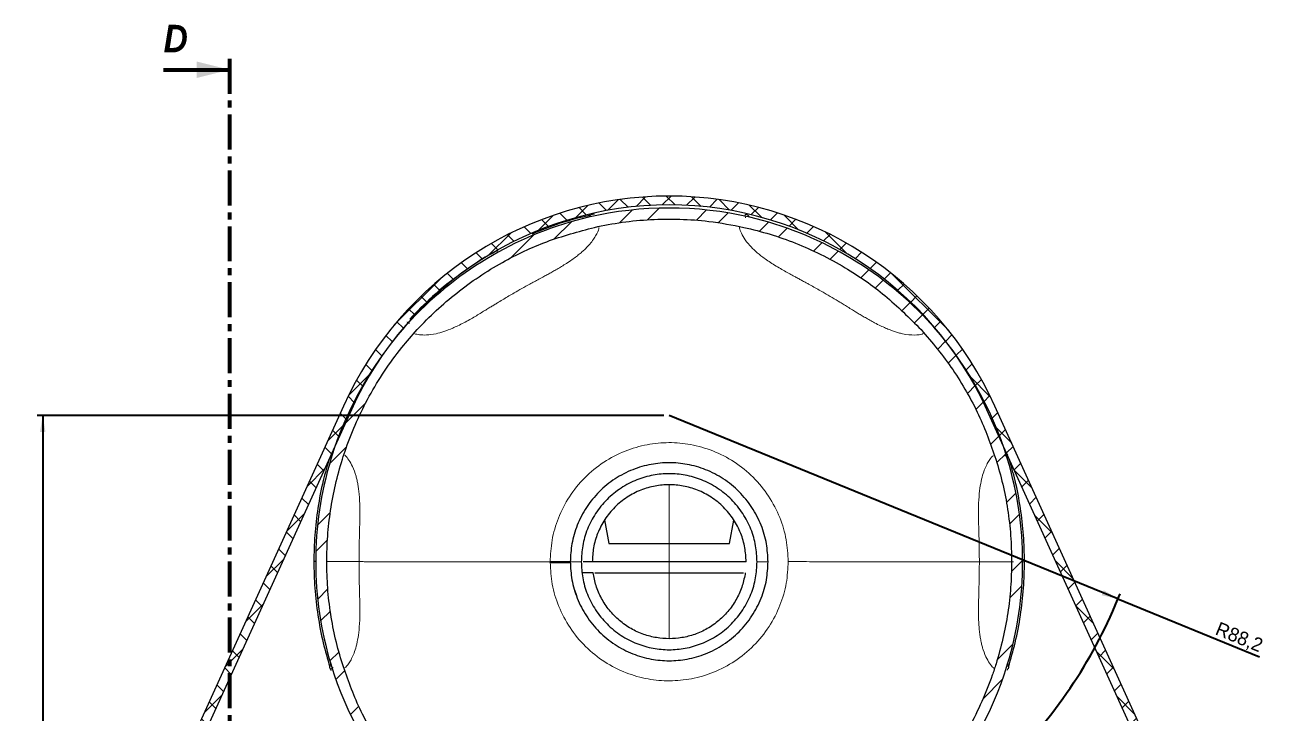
# Model space of a CAD drawing. Header units: millimetres. Extents: x 147 to 1155, y 137 to 770.
# Drawn here: x 545.1 to 770.7, y 645 to 770.2 of the extents above; entities that cross this region are included whole.
import ezdxf

# ---------------------------------------------------------------- set-up
doc = ezdxf.new("R2010")
doc.units = ezdxf.units.MM
doc.linetypes.add('SLD-Solid', pattern=[0])
doc.linetypes.add('SLD-Thin-Thick-Chain', pattern=[10.159999999999998, 6.35, -1.27, 1.27, -1.27])
doc.layers.add('CHEIA', color=7, linetype='Continuous')
doc.styles.add('SLDTEXTSTYLE0', font='GOTHICBI.TTF', dxfattribs={"width": 0.913})
doc.styles.add('SLDTEXTSTYLE1', font='ARIALBI.TTF', dxfattribs={"width": 0.948})
doc.styles.add('SLDTEXTSTYLE2', font='ARIAL.TTF', dxfattribs={"width": 0.948})
doc.dimstyles.new('SLDDIMSTYLE2', dxfattribs={"dimtxt": 2.5, "dimasz": 3, "dimexe": 0, "dimexo": 0.0625, "dimtad": 1, "dimdec": 1, "dimrnd": 1e-09, "dimzin": 12, "dimdsep": 46, "dimtxsty": 'SLDTEXTSTYLE1', "dimsah": 1, "dimcen": 0, "dimadec": 0, "dimazin": 3, "dimtfac": 1, "dimtdec": 3, "dimtofl": 0, "dimtmove": 0, "dimatfit": 3, "dimfxl": 0, "dimfrac": 2, "dimtolj": 1, "dimtzin": 12, "dimarcsym": 0})
doc.dimstyles.new('SLDDIMSTYLE3', dxfattribs={"dimtxt": 2.5, "dimasz": 3, "dimexe": 0, "dimexo": 0.0625, "dimtad": 1, "dimdec": 0, "dimrnd": 1e-09, "dimzin": 12, "dimdsep": 46, "dimtxsty": 'SLDTEXTSTYLE1', "dimsah": 1, "dimcen": 0.09, "dimadec": 0, "dimazin": 3, "dimtfac": 1, "dimtdec": 3, "dimtofl": 0, "dimtmove": 0, "dimatfit": 3, "dimfxl": 0, "dimfrac": 2, "dimtolj": 1, "dimtzin": 12, "dimarcsym": 0})

# ---------------------------------------------------------------- blocks, each defined once
blk = doc.blocks.new('_D_2')
at = {"color": 5, "linetype": 'SLD-Solid', "lineweight": 35}
for q in [(662.3911017928341, 699.1987065211343), (769.7925313957135, 655.2860532455877)]:
    blk.add_line((744.0559537934589, 665.8088313215018), q, dxfattribs=at)
blk.add_arc((662.3911017928341, 699.1987065211343), 88.22716032000008, 314.6515813773473, 338.4114641819734, dxfattribs=at)
blk.add_solid([(744.0559537934589, 665.8088313215018), (741.4683195822475, 667.4070018971815), (741.0898661096602, 666.4813815813466)], dxfattribs=at)
at = {"color": 5, "linetype": 'SLD-Solid', "lineweight": 35, "insert": (762.5304153990288, 661.7366010945092), "char_height": 2.5, "attachment_point": 1, "rotation": 337.76207995682256, "style": 'SLDTEXTSTYLE2'}
blk.add_mtext('R88,2', dxfattribs=at)
blk = doc.blocks.new('_D_7')
at = {"color": 5, "linetype": 'SLD-Solid', "lineweight": 35}
for p, q in [((661.3911017928341, 699.1987065211343), (547.391101792834, 699.1987065211343)), ((548.391101792834, 699.1987065211343), (548.391101792834, 530.9715462011343)), ((571.391101792834, 530.9715462011343), (547.391101792834, 530.9715462011343))]:
    blk.add_line(p, q, dxfattribs=at)
for points in [[(548.391101792834, 699.1987065211343), (547.891101792834, 696.1987065211343), (548.891101792834, 696.1987065211343)], [(548.391101792834, 530.9715462011343), (548.891101792834, 533.9715462011343), (547.891101792834, 533.9715462011343)]]:
    blk.add_solid(points, dxfattribs=at)
at = {"color": 5, "linetype": 'SLD-Solid', "lineweight": 35, "insert": (545.1684326180273, 612.2205429657132), "char_height": 2.5, "attachment_point": 1, "rotation": 90.00000000000041, "style": 'SLDTEXTSTYLE2'}
blk.add_mtext('168', dxfattribs=at)

msp = doc.modelspace()

# ---------------------------------------------------------------- hatches: boundary and pattern name
at = {"linetype": 'SLD-Solid', "lineweight": 18}
h = msp.add_hatch(dxfattribs=at)
h.set_pattern_fill('ANSI37', color=5, style=0)
h.set_pattern_definition([(45, (0, 0), (-2.245064030267288, 2.245064030267288), []), (135, (0, 0), (-2.245064030267288, -2.245064030267288), [])])
edge = h.paths.add_edge_path(flags=0)
edge.add_line((659.4570705613121, 602.3200787371478), (656.9933479464969, 590.7666087106513))
edge.add_arc((662.3911017928341, 589.6155633375337), 5.519116961672701, 167.9622520118115, 372.0377479881895)
edge.add_line((667.7888556391712, 590.7666087106513), (665.1493334266531, 603.1444797406145))
edge.add_arc((662.3911017928341, 573.2715462011344), 30, -87.64795604750532, 84.7247156022708, ccw=False)
edge.add_line((663.6222832653386, 543.2968203111155), (582.9369255789778, 539.9827510565593))
edge.add_arc((582.3911017928342, 553.2715462011344), 13.29999999999999, 180, 272.35204395249525, ccw=False)
edge.add_line((569.0911017928341, 553.2715462011344), (569.0911017928341, 619.1915462011343))
edge.add_arc((582.3911017928342, 619.1915462011343), 13.3, 155.5837813087892, 180, ccw=False)
edge.add_line((570.2805648553094, 624.6892634624028), (604.5701171663063, 700.2233206171906))
edge.add_arc((662.3911017928341, 673.9748209111343), 63.50000000000003, 24.41621869120928, 155.583781308789, ccw=False)
edge.add_line((720.212086419362, 700.2233206171906), (754.5016387303588, 624.6892634624028))
edge.add_arc((742.3911017928341, 619.1915462011343), 13.3, -7.958078640513122e-13, 24.416218691209394, ccw=False)
edge.add_line((755.691101792834, 619.1915462011343), (755.691101792834, 553.2715462011344))
edge.add_arc((742.3911017928341, 553.2715462011344), 13.3, 91.0770517682937, 360, ccw=False)
edge.add_arc((741.891101792834, 579.8668465378479), 13.30000000000001, 271.0770517682958, 360.0000000000008)
edge.add_line((755.1911017928342, 579.8668465378479), (755.1911017928342, 599.8668465378479))
edge.add_line((755.1911017928342, 599.8668465378479), (753.591101792834, 599.8668465378479))
edge.add_line((753.591101792834, 599.8668465378479), (753.591101792834, 579.8668465378479))
edge.add_arc((741.891101792834, 579.8668465378479), 11.70000000000001, 271.07705176829495, 360, ccw=False)
edge.add_arc((742.3911017928341, 553.2715462011344), 14.9, 91.07705176829455, 360.0000000000008)
edge.add_line((757.2911017928341, 553.2715462011344), (757.2911017928341, 619.1915462011343))
edge.add_arc((742.3911017928341, 619.1915462011343), 14.9, 0, 24.41621869121034)
edge.add_line((755.9585454296099, 625.3506429825554), (721.6689931186131, 700.8847001373431))
edge.add_arc((662.3911017928341, 673.9748209111343), 65.10000000000004, 24.41621869121008, 155.5837813087899)
edge.add_line((603.1132104670552, 700.8847001373431), (568.8236581560583, 625.3506429825554))
edge.add_arc((582.3911017928342, 619.1915462011343), 14.9, 155.5837813087899, 180)
edge.add_line((567.4911017928341, 619.1915462011343), (567.4911017928341, 553.2715462011344))
edge.add_arc((582.3911017928342, 553.2715462011344), 14.89999999999999, 180, 272.3520439524962)
edge.add_line((583.0025885908448, 538.3840990090916), (663.6879462772056, 541.698168263648))
edge.add_arc((662.3911017928341, 573.2715462011344), 31.6, 272.3520439524964, 448.6293094367017)
edge.add_line((663.1469984884768, 604.862504087617), (666.2240389826168, 590.4329189900351))
edge.add_arc((662.3911017928341, 589.6155633375337), 3.919116961672701, -192.03774798818836, 12.037747986505678, ccw=False)
edge.add_line((658.5581646036024, 590.4329189900351), (661.0218872184178, 601.9863890165316))
edge.add_line((661.0218872184178, 601.9863890165316), (659.4570705613121, 602.3200787371478))
h = msp.add_hatch(dxfattribs=at)
h.set_pattern_fill('ANSI32', color=5, style=0)
h.set_pattern_definition([(45, (0, 0), (-6.735192090801866, 6.735192090801866), []), (45, (4.49013, 0), (-6.735192090801866, 6.735192090801866), [])])
edge = h.paths.add_edge_path(flags=0)
edge.add_arc((662.3911017928341, 672.5815462011343), 64.32389843679562, 16.8257487172108, 43.18795921932465)
edge.add_arc((662.3911017928341, 672.5815462011343), 64.3238984367956, 43.18796134998324, 76.82117951197691)
edge.add_arc((662.3911017928341, 672.5815462011343), 64.32389843679562, 76.82117743827999, 103.1788204304863)
edge.add_arc((662.3911017928341, 672.5815462011343), 64.32389843679564, 103.1788225029784, 136.8120408855747)
edge.add_arc((662.3911017928341, 672.5815462011343), 64.32389843679562, 136.812038754095, 163.1742495381176)
edge.add_arc((662.3911017928341, 672.5815462011343), 64.32389843679566, 163.1742521546944, 179.9910330716589)
edge.add_arc((662.3911017928342, 672.5815462011344), 64.32389843679569, 179.991033071659, 196.8074744533584)
edge.add_arc((662.3911017928342, 672.5815462011344), 64.32389843679562, 196.8074718364184, 223.1788211677856)
edge.add_arc((662.3911017928342, 672.5815462011344), 64.3238984367957, 223.1788232984775, 256.8120415383593)
edge.add_arc((662.3911017928342, 672.5815462011344), 64.32389843679562, 256.8120394651547, 283.1879589219523)
edge.add_arc((662.3911017928342, 672.5815462011344), 64.32389843679562, 283.187959957974, 316.821178416492)
edge.add_arc((662.3911017928342, 672.5815462011344), 64.32389843679562, 316.8211773507017, 343.1925264531708)
edge.add_arc((662.3911017928342, 672.5815462011344), 64.32389843679553, 343.192529088412, 359.990845418975)
edge.add_arc((662.3911017928341, 672.5815462011343), 64.32389843679556, 359.9908455127729, 376.8257513166739)
edge = h.paths.add_edge_path(flags=0)
edge.add_spline(control_points=[(648.7767114357024, 733.3912467444666), (649.5368870071288, 733.561438784172), (654.0785630092013, 734.4890240098141), (658.6372396807797, 734.8972437061187), (662.4010583482092, 734.8966423322734), (666.1648770156387, 734.896040958428), (670.7168801426677, 734.486952541289), (675.2518176869756, 733.5599832606616), (676.0054904811321, 733.3912471180936)], knot_values=[0, 0, 0, 0, 3.201180104188722, 19.44674530853371, 19.44674530853371, 19.44674530853371, 35.69231051287773, 38.86630918035716, 38.86630918035716, 38.86630918035716, 38.86630918035716], weights=[0.9254635418876235, 0.9288337661040443, 0.9500270888708298, 0.9755922317655464, 1, 0.9755922317655453, 0.9500628222186235, 0.9288930200306533, 0.9255494179159798], degree=3, periodic=0)
edge.add_spline(control_points=[(676.0054921591164, 733.3912467424177), (679.1676212537973, 732.6832929208998), (686.2774417738132, 730.5021380940506), (696.7763232410266, 725.0750032823709), (704.0865782584896, 719.1392034577424), (707.6597994145322, 715.4143545103826), (708.2396869955284, 714.784372408361)], knot_values=[0, 0, 0, 0, 13.07156418980387, 29.31712939414837, 45.56269459849295, 48.79658683178697, 48.79658683178697, 48.79658683178697, 48.79658683178697], weights=[0.9255494104985481, 0.9117793645739842, 0.8853258081611013, 0.8596553326518873, 0.8529460549055599, 0.8536742887053923, 0.853916084929629], degree=3, periodic=0)
edge.add_spline(control_points=[(708.2396858221045, 714.7843736831528), (710.5695681275942, 712.2532208899648), (715.2911631742305, 706.1840599629271), (719.504163215617, 698.0275536448504), (721.4052910100082, 692.6516144578994), (721.8595030528126, 691.2009059255793)], knot_values=[0, 0, 0, 0, 13.01167515296832, 29.25724035731292, 35.30803810627572, 35.30803810627572, 35.30803810627572, 35.30803810627572], weights=[0.853916084440207, 0.8548889590981366, 0.8614773384857152, 0.8813702384880667, 0.8996791688612296, 0.9050711020524228], degree=3, periodic=0)
edge.add_spline(control_points=[(721.8595039678028, 691.2009030031907), (722.6126696870236, 688.7953654558311), (724.1463488134676, 682.5940787588167), (724.7067992978184, 676.3354083131887), (724.7061979239731, 672.5715896457592)], knot_values=[0, 0, 0, 0, 10.19476336800945, 26.44032857235405, 26.44032857235405, 26.44032857235405, 26.44032857235405], weights=[0.9050711129793321, 0.9141557810000517, 0.9408331619360628, 0.9755922317655448, 1], degree=3, periodic=0)
edge.add_spline(control_points=[(724.7061979239731, 672.5715896459117), (724.7055971648501, 668.8077809274549), (724.1443395461672, 662.5625516140536), (722.6139432844367, 656.3745767164155), (721.8656490808504, 653.9818276596355)], knot_values=[0, 0, 0, 0, 12.70454992126898, 20.63492138274088, 20.63492138274088, 20.63492138274088, 20.63492138274088], weights=[1.0000000675015, 0.975592290829355, 0.9409042464949912, 0.9142648931294062, 0.9052157046478173], degree=3, periodic=0)
edge.add_spline(control_points=[(721.865650005841, 653.9818306166203), (721.407909622437, 652.518157563229), (719.5023391781083, 647.1294975928001), (715.2850719106029, 638.9711222027306), (710.5692647041876, 632.910379587698), (708.2466551020782, 630.386291305955)], knot_values=[0, 0, 0, 0, 4.774181694349409, 17.47873161561739, 27.62453635995112, 27.62453635995112, 27.62453635995112, 27.62453635995112], weights=[0.9052157157204699, 0.8997679917598524, 0.8814007095406597, 0.8614987753571446, 0.8549061075181021, 0.8539246666410322], degree=3, periodic=0)
edge.add_spline(control_points=[(708.2466539298592, 630.3862900320498), (707.660055034571, 629.7488056636975), (704.0795467229855, 626.0169361575604), (696.7595507048894, 620.0771061672646), (686.2681585944568, 614.658089742154), (679.1678305142952, 612.4803937424571), (676.0155314464068, 611.7740941777109)], knot_values=[0, 0, 0, 0, 2.558743472035133, 15.26329339330312, 27.96784331457111, 38.1579896023692, 38.1579896023692, 38.1579896023692, 38.1579896023692], weights=[0.8539246661462685, 0.853677149677401, 0.8529389113249947, 0.859655325620484, 0.8853025766301146, 0.9117049925544888, 0.9254192014327239], degree=3, periodic=0)
edge.add_spline(control_points=[(676.0155331239578, 611.7740945535805), (675.2520262442102, 611.6030242855113), (670.707021690171, 610.674371172024), (666.1449643494526, 610.2658486960789), (662.381145237459, 610.2664500699952), (658.6173265700296, 610.2670514438406), (654.0619428136779, 610.6764436780596), (649.5236768066329, 611.6044808079369), (648.7666721304088, 611.7740941796944)], knot_values=[0, 0, 0, 0, 2.514405468283258, 15.21895538955124, 15.21895538955124, 15.21895538955124, 27.92350384684575, 30.41665505046245, 30.41665505046245, 30.41665505046245, 30.41665505046245], weights=[0.9254191940246854, 0.9288031572226053, 0.9500086248075186, 0.9755922289529833, 1, 0.9755922317655457, 0.9500443588337485, 0.9288624014534647, 0.9255050394598063], degree=3, periodic=0)
edge.add_spline(control_points=[(648.7666704525317, 611.7740945556371), (645.6079678983784, 612.4818289682613), (638.5016193590075, 614.6625787208088), (628.0058803446416, 620.0880891198976), (620.6929529278402, 626.0260588862706), (617.1176545317591, 629.7536894890793), (616.5355484940076, 630.3862912946337)], knot_values=[0, 0, 0, 0, 10.21139541833874, 22.91594387563333, 35.62049233292793, 38.1596324212758, 38.1596324212758, 38.1596324212758, 38.1596324212758], weights=[0.9255050320452164, 0.9117540212506964, 0.8853178952819692, 0.8596553326518875, 0.8529436213539384, 0.8536752595070285, 0.8539189973345382], degree=3, periodic=0)
edge.add_spline(control_points=[(616.5355496667528, 630.3862900201566), (614.2084210915253, 632.9152891386298), (609.4894585586873, 638.9820949581704), (605.274836640287, 647.1417412833631), (603.3723245930167, 652.5244551208191), (602.91655463073, 653.9818272562484)], knot_values=[0, 0, 0, 0, 10.165410074601, 22.8699585318956, 27.62335722126138, 27.62335722126138, 27.62335722126138, 27.62335722126138], weights=[0.8539189968433498, 0.8548947970027506, 0.8614846391410649, 0.8813857154125013, 0.8997242923905224, 0.9051445649425633], degree=3, periodic=0)
edge.add_spline(control_points=[(602.916553711241, 653.981830196411), (601.0435403678432, 659.9709873491914), (600.0750030892834, 666.3167025010358), (600.0760057261551, 672.5919061933446)], knot_values=[0.001036373039274074, 0.001036373039274074, 0.001036373039274074, 0.001036373039274074, 0.01986145270406621, 0.01986145270406621, 0.01986145270406621, 0.01986145270406621], weights=[1, 1, 1, 1], degree=3, periodic=0)
edge.add_spline(control_points=[(600.0760057274612, 672.5919061933431), (600.0766314468929, 676.3555930484456), (600.6385048238308, 682.6074251459294), (602.1715420738744, 688.8017797299748), (602.9227004126018, 691.2009055415009)], knot_values=[0, 0, 0, 0, 16.24497023921924, 26.41315713139153, 26.41315713139153, 26.41315713139153, 26.41315713139153], weights=[0.9999973183380999, 0.9755906674597024, 0.9408674995061337, 0.914209418662858, 0.9051421852621337], degree=3, periodic=0)
edge.add_spline(control_points=[(602.9226994924865, 691.2009026027424), (603.3788849291292, 692.6579142461462), (605.2830723025851, 698.0398015014008), (609.498717564841, 706.195036529098), (614.2171557578594, 712.2581315405238), (616.5425165788749, 714.7843723961229)], knot_values=[0, 0, 0, 0, 6.077382422762696, 22.32294762710771, 35.30954376779744, 35.30954376779744, 35.30954376779744, 35.30954376779744], weights=[0.9051421962586931, 0.899722837689654, 0.8813852165578174, 0.8614914682507812, 0.854900261354196, 0.8539217316782528], degree=3, periodic=0)
edge.add_spline(control_points=[(616.5425177518258, 714.7843736704009), (617.1269003396775, 715.4192390526016), (620.7053325498184, 719.1483277289055), (628.0226566551203, 725.085988576964), (638.517190064031, 730.5066267720314), (645.6209885816421, 732.684727277167), (648.7767131133547, 733.3912471200679)], knot_values=[0, 0, 0, 0, 3.25896688260184, 19.50453208694682, 35.75009729129084, 48.79448473782642, 48.79448473782642, 48.79448473782642, 48.79448473782642], weights=[0.8539217311852314, 0.8536761707905929, 0.8529413458032512, 0.8596553326518878, 0.885310496513521, 0.9117303286438525, 0.9254635492984762], degree=3, periodic=0)

# ---------------------------------------------------------------- linework, layer by layer
at = {"color": 7, "linetype": 'SLD-Thin-Thick-Chain', "lineweight": 100}
msp.add_line((582.3911017928342, 764.0472138763345), (582.3911017928342, 505.9991532359344), dxfattribs=at)
at = {"color": 7, "linetype": 'SLD-Solid', "lineweight": 100}
msp.add_line((570.3911017928341, 762.0472138763345), (582.3911017928342, 762.0472138763345), dxfattribs=at)
at = {"color": 8, "linetype": 'SLD-Solid', "lineweight": 18}
for p, q in [((709.2904577408054, 716.6044296163565), (709.4006518278339, 716.5798576015478)), ((600.8209417019108, 691.2008704084402), (600.6792465601185, 691.6523979443556)), ((724.1029570255497, 691.6523979443556), (723.9612618837574, 691.2008704084402)), ((662.3911017928341, 675.8937792319304), (662.3911017928341, 686.5815476912504)), ((662.3911017928341, 672.5815491217619), (662.3911017928341, 675.8937792319304)), ((644.3911025676945, 672.5815491217619), (646.3911010328749, 672.5815491217619)), ((662.3911017928341, 672.5815491217619), (662.3911017928341, 670.581545068646)), ((678.3911025527933, 672.5815491217619), (680.3911010179737, 672.5815491217619)), ((662.3911017928341, 670.581545068646), (662.3911017928341, 658.5815431016928))]:
    msp.add_line(p, q, dxfattribs=at)
for points, knots in [([(647.7258315686205, 735.2113605875021), (647.8567908531528, 735.3673840527895), (648.1158444894961, 735.6760177337225), (648.3628784689656, 735.7809510948518), (648.4410751046566, 735.7211802598301), (648.4672258053043, 735.7011915582663)], [0, 0, 0, 0, 0.4049262065464002, 0.8009940389581612, 1, 1, 1, 1]), ([(676.2595920268515, 735.1399095195776), (676.2266722944104, 735.3477869095813), (676.1719116388756, 735.6935826163913), (676.3913653102667, 735.7738595664247), (676.6619668360078, 735.6828373749938), (676.9239346754982, 735.3696763298694), (677.0563701544025, 735.2113605875021)], [0, 0, 0, 0, 0.3265551780146749, 0.5432114507120152, 0.7690746680941558, 1, 1, 1, 1]), ([(649.5765725527027, 733.3318175214773), (649.5782477764294, 733.274914351031), (649.5860507036303, 733.0098683816815), (649.1042099217918, 731.8819772851843), (648.2002500970837, 730.5731565534218), (647.2376057823808, 729.574238739664), (646.678584142207, 729.0497986448917), (646.0477118279149, 728.5100969515062), (645.3186210517138, 727.9417621563349), (644.4787036546691, 727.3368075184111), (643.5651479268047, 726.7363390631764), (642.6550039830865, 726.1800446094214), (641.8344317263301, 725.7020310887189), (641.0551993003127, 725.2632974959479), (640.3188927684951, 724.8577114948597), (639.547929300148, 724.4380544979181), (638.7340887008177, 723.9979917007875), (637.873164026209, 723.5313026295411), (636.8443105375669, 722.968946785516), (635.6143427270526, 722.2865378629447), (634.321898935681, 721.5497063920553), (633.2160448381186, 720.9059685717599), (632.2591052975378, 720.3391733576634), (631.4302418919615, 719.8400442971906), (630.7197954517504, 719.4080276865074), (630.1125659966738, 719.0364923057986), (629.4793389825719, 718.6474254543742), (628.7601696735094, 718.2056402566319), (627.9438073930863, 717.7072039898885), (627.0187314021834, 717.1521390587011), (626.0166866921572, 716.5714737063252), (624.5886397298603, 715.7893719203112), (622.9744123226401, 715.0238698887609), (621.3211600830055, 714.4008879378559), (619.6930042024932, 713.9543737446061), (618.1583057024283, 713.7656860649427), (616.9181400088735, 713.8456803153456), (616.2483269791783, 713.9662181453135), (616.1207110203761, 714.0508692439186), (616.1182279143551, 714.0525163549429)], [0, 0, 0, 0, 0.02595269112836911, 0.1208835311527589, 0.2150940475835879, 0.238860601321003, 0.2627449707942025, 0.2864413091602316, 0.3090350718211361, 0.3331695392225936, 0.3579594712975203, 0.3764254619409477, 0.3923790227697861, 0.406280220713016, 0.4184852323788116, 0.429264945152631, 0.442545252248023, 0.4543381848846522, 0.4648984927979581, 0.4831011179596976, 0.5001132555976916, 0.5114238394814263, 0.523168343051696, 0.5355737413503474, 0.5433687873104368, 0.5518141008378816, 0.5610056118513516, 0.5710658089005572, 0.5848614546023583, 0.6008939819428972, 0.6197463734046981, 0.6422177147699837, 0.6905249449564884, 0.7368381920819149, 0.7844580156626407, 0.8558624450657323, 0.9273552000001755, 0.9985865032714698, 0.9999999999999999, 0.9999999999999999, 0.9999999999999999, 0.9999999999999999]), ([(708.5879909250954, 714.0619636911398), (708.5396336821024, 714.0321114062477), (708.3140273323972, 713.8928382672517), (707.0939068791201, 713.7457772845815), (705.5037234799084, 713.8751327277015), (704.151683626396, 714.2118742488086), (703.4184656933768, 714.4341901533257), (702.6347339582627, 714.7115354729099), (701.7786902789352, 715.0587503936551), (700.8391525145736, 715.4822716567148), (699.872716317669, 715.9680435020238), (698.9476111900758, 716.4710945059783), (698.1295314673279, 716.9384819347102), (697.3628377076765, 717.391694432828), (696.6425922999911, 717.8266692803347), (695.8935246781527, 718.2843638588716), (695.1073581773792, 718.7677195620947), (694.2777137944096, 719.2768181576481), (693.2769505055004, 719.8862161811144), (692.0676229383313, 720.6123129406812), (690.7793850219556, 721.3654992845524), (689.6697913707009, 722.0008226662316), (688.7056668235778, 722.5433073455494), (687.8615020880765, 723.0101986023948), (687.1318051512757, 723.4096577093272), (686.5029130336477, 723.7516247693554), (685.8449633336056, 724.1077652096712), (685.1016150790986, 724.5100788606353), (684.2618140396926, 724.9675601338913), (683.317267085222, 725.4913126448786), (682.3062399899928, 726.0720478279206), (680.8991626105042, 726.9262241636916), (679.4215586292283, 727.9471910369296), (678.0525040053395, 729.0709465704729), (676.8576878326429, 730.2535871429058), (675.9301452743798, 731.4847614595642), (675.3804075415968, 732.5965302526212), (675.1497637529958, 733.2365508199078), (675.1593288549748, 733.3897268868218), (675.1595231149414, 733.3928377765661)], [0, 0, 0, 0, 0.02590906232413749, 0.1208763902455295, 0.2154829895368241, 0.2392777047607919, 0.2631090681240492, 0.2866757385989776, 0.3094338814945024, 0.3334030605359738, 0.3577668928667557, 0.3760630987011214, 0.3919278929896113, 0.40580718333782, 0.4180502761799142, 0.4289263209884847, 0.4421364622618743, 0.453879987690589, 0.4644147976522017, 0.4827402640036494, 0.499841480914043, 0.5110943809601811, 0.5227697586500457, 0.5350869949257167, 0.5428991729506786, 0.5513758857702508, 0.5606110263081558, 0.5707263935345988, 0.5844106415742593, 0.6004230656374671, 0.6193538695859879, 0.6420241098566871, 0.6909188576812312, 0.7371959846653929, 0.7848410913598441, 0.855840682896102, 0.9272922569029486, 0.9985233608820377, 1, 1, 1, 1]), ([(615.1559854302624, 715.8786089557653), (614.9427958510531, 715.9531314828462), (614.6617132372752, 716.0513866920122), (614.6900328498248, 716.1770381670583), (614.6968732032993, 716.2073881763464)], [0, 0, 0, 0, 0.7584587902607228, 1, 1, 1, 1]), ([(640.7356297973612, 672.5324572462089), (640.8028870162144, 673.8534177634531), (640.9414299674617, 676.5744605252638), (642.137098443201, 680.6132206235388), (644.1261169071705, 684.4987792442978), (646.9349770001108, 687.9683849242979), (650.3908295948978, 690.7894724945056), (654.2675077670933, 692.8088374614214), (658.3008104942971, 693.9783349391524), (662.341475619483, 694.3582878375423), (666.3838441235208, 693.996785620791), (670.4224650306656, 692.8456875769544), (674.3083400575198, 690.8440248957863), (677.777047468491, 688.0387215689001), (680.6017185419365, 684.581948470187), (682.6084517543119, 680.7054877214931), (683.8225452391731, 676.6722092695259), (683.9735073139353, 673.9518160188034), (684.0467935804346, 672.6311699885374)], [0, 0, 0, 0, 0.05825811537441036, 0.1200057239310923, 0.1843203741486306, 0.2499997851339991, 0.3156791607266553, 0.3799936051138244, 0.4417409372333018, 0.4999986967090568, 0.5582568505899602, 0.6200046046790226, 0.6843194273740644, 0.7499990860691993, 0.8156788194409113, 0.8799937817725993, 0.9417416082519839, 0.9999999999999999, 0.9999999999999999, 0.9999999999999999, 0.9999999999999999]), ([(603.3444943282822, 691.934886707688), (603.3467751197659, 691.9337571744433), (603.4849658536938, 691.8653199546445), (603.9248773092735, 691.3443809712812), (604.6118901796075, 690.3095044448414), (605.1374318904409, 689.0751544432019), (605.4576916384212, 687.962928812252), (605.6325964077748, 687.2160234023712), (605.7854544163744, 686.3948031502237), (605.9139302418176, 685.47348570648), (606.0173946037598, 684.4400638775139), (606.0794404441205, 683.3591097584539), (606.1059781021364, 682.3096388917485), (606.1100483005409, 681.3697364204965), (606.1006564455658, 680.478208662864), (606.0837124904148, 679.6323591308774), (606.0614320109738, 678.7488984435372), (606.0355100246062, 677.8202421684632), (606.0090318030004, 676.8416074759778), (605.9815927305609, 675.6685959166773), (605.9563501276828, 674.2610107429789), (605.952598109559, 673.1349021975743), (605.9507856521824, 672.5909219521528)], [0, 0, 0, 0, 0.002418696478310881, 0.1465462511060779, 0.2879858349450993, 0.4297684779160125, 0.4776356518047789, 0.5254205682596671, 0.5725225788436409, 0.6188926854925016, 0.6671686607720004, 0.7157815017286222, 0.7521932120275134, 0.7838572516278199, 0.8116501166764661, 0.8362641820410572, 0.8582376090369791, 0.8847482961677412, 0.908338116569075, 0.9295400373325874, 0.9659634695601803, 1, 1, 1, 1]), ([(718.8314216587761, 672.5726084250456), (718.8306483616624, 672.9320321865378), (718.8290720370284, 673.6646982202606), (718.8163074103966, 674.7719581641203), (718.7986311550873, 675.7386926040297), (718.7795809512024, 676.5727501762566), (718.761171834639, 677.289722980487), (718.7405694529989, 678.0373408619058), (718.7171126976483, 678.8877507053002), (718.6930793505468, 679.8508723484836), (718.6743776124155, 680.9346579731114), (718.6720685679818, 682.0928985099089), (718.7080410605361, 683.7223892167259), (718.8519989618214, 685.5121293992886), (719.140079993996, 687.2620815597616), (719.6310153855017, 689.1304841521581), (720.3908509611263, 690.7339701434549), (721.1254760091321, 691.715184612402), (721.3584900399755, 691.8392999851782), (721.407690868161, 691.8655069011694)], [0, 0, 0, 0, 0.02249500828721665, 0.0458548662223659, 0.07053357859214146, 0.08622832966464715, 0.1032050660239112, 0.1216623217553278, 0.1418529444641868, 0.1696934276014343, 0.2018710806073804, 0.2395509676943284, 0.2843144810105409, 0.3811456300661792, 0.4746086120410438, 0.5702661440584479, 0.7585933455558345, 0.9490270723821301, 1, 1, 1, 1]), ([(605.9507856521824, 672.5909219521528), (605.8733381201351, 672.5909330630498), (605.6915470633706, 672.5909591434375), (605.2627775208997, 672.5910442810148), (604.564164859567, 672.5911516905688), (603.6238557655713, 672.5913076820459), (602.5970954450486, 672.5914682450267), (601.6492251377583, 672.5916367199069), (600.6815167665163, 672.5917885501126), (600.2764950039023, 672.5918558859735), (600.0233123455265, 672.591897978211)], [0, 0, 0, 0, 0.0586614928626648, 0.1376949593740569, 0.245870269022666, 0.3822737293558236, 0.5299219743617922, 0.6704222810398677, 0.7939780754269187, 1, 1, 1, 1]), ([(605.9507856521824, 672.5905643242842), (605.9514640292099, 672.2309418457015), (605.9528461211704, 671.4982647113909), (605.9653995566107, 670.3919568998099), (605.982832528193, 669.4266143046557), (606.001626713555, 668.5939695709146), (606.0197933592966, 667.8778823100364), (606.0401289788924, 667.1311276625323), (606.0632441981877, 666.2815641043233), (606.0868535815624, 665.319422437262), (606.1050328030748, 664.2368752384889), (606.1067139688066, 663.0802502074633), (606.0698764955322, 661.4527722843102), (605.9249863015559, 659.6650417310125), (605.6361870885668, 657.916707825715), (605.1446123966886, 656.0499535484423), (604.3844875930738, 654.4477330133582), (603.6500692848095, 653.4673089073323), (603.4171833417787, 653.3432839666065), (603.3680530641296, 653.3171193140989)], [0, 0, 0, 0, 0.02251953679928205, 0.04588019567942386, 0.0705337019353864, 0.08622629552531465, 0.1032035799098891, 0.1216637958806238, 0.1418601997786346, 0.1697145730124462, 0.2018998388493507, 0.2395783199159551, 0.2843258616326751, 0.3811716570961977, 0.4746339803561819, 0.5702944077267866, 0.758634930554591, 0.9490809418450824, 1, 1, 1, 1]), ([(640.7356297973612, 672.5324572462088), (639.2758463014097, 672.5507121502316), (636.2633363350751, 672.588384229999), (632.04003777275, 672.5862769761986), (628.095745553129, 672.5875663564955), (624.5226817940206, 672.587970081724), (621.1018253929658, 672.5885498284098), (617.6576869212446, 672.5890816209144), (614.4121527635255, 672.5895935171714), (611.5078439941509, 672.590055867622), (609.2032262639229, 672.5904257184483), (607.5434714038166, 672.59067521187), (606.5381298637826, 672.590839480059), (606.1561243153827, 672.5908984548846), (606.0273432322638, 672.5909131915329), (605.9507856521824, 672.5909219521528)], [0, 0, 0, 0, 0.1203221364503285, 0.2483050645746831, 0.3654350223411979, 0.4695110923584733, 0.5639120301151908, 0.6503980519366828, 0.7267009048738671, 0.7905266159849573, 0.8470143741583317, 0.8850496161943872, 0.9107672373278057, 0.9469530445876576, 1, 1, 1, 1]), ([(684.0467935804346, 672.6310805815702), (683.9798101159075, 671.3125598628679), (683.8418361695523, 668.5966432079948), (682.6507248240109, 664.5650060218425), (680.6690795107371, 660.6850582646933), (677.8699459020594, 657.2181860512407), (674.4246793679716, 654.3960903871775), (670.5577768431533, 652.3719641494594), (666.5320229927626, 651.1947412826958), (662.4988657092156, 650.8054688754884), (658.4641882577608, 651.1548708095568), (654.4323896454421, 652.2895825495383), (650.5481371762597, 654.2717083837223), (647.0744862327776, 657.0565984315606), (644.2382684699343, 660.4948766646907), (642.2147145875077, 664.3573913107504), (640.980929115488, 668.3823804934003), (640.8161703178642, 671.1013255167692), (640.736164376519, 672.4216298598296)], [0, 0, 0, 0, 0.05824451043226917, 0.1199732652617009, 0.1842679658165045, 0.2499318876193173, 0.3156058362209341, 0.379929253580684, 0.4417020998403565, 0.5000016496005801, 0.5581913414768864, 0.6198752668897858, 0.6841406031020298, 0.7497938813141406, 0.8154771750698644, 0.8798289079683251, 0.9416455965986544, 1, 1, 1, 1]), ([(718.8314216587761, 672.5725339192396), (718.7774668453616, 672.5725429689807), (718.6804780067, 672.572559236739), (718.4844041394483, 672.5725925358579), (718.171390403381, 672.5726443232887), (717.6089752251884, 672.5727265371621), (716.6595821309746, 672.572889772269), (715.2463415337826, 672.5731058568703), (713.2978287246062, 672.5734171620945), (710.692707488911, 672.5738343892386), (707.5318779176415, 672.5743489501839), (704.024280710998, 672.574891768338), (700.5353180304904, 672.5754909349173), (696.9086030897353, 672.5758855260771), (692.9076789332914, 672.5773561546184), (688.6107175880278, 672.5745040670022), (685.5377062641747, 672.6125985378222), (684.0467935804346, 672.6310805815704)], [0, 0, 0, 0, 0.0362619655985225, 0.06518428493064848, 0.0873794831483237, 0.106235536144393, 0.1300260447717435, 0.1633045836324813, 0.2075890512760784, 0.2634625119773436, 0.3397830031416647, 0.4269346578738368, 0.522542478967609, 0.6279069225354815, 0.7466575159124272, 0.877087493975519, 0.9999999999999999, 0.9999999999999999, 0.9999999999999999, 0.9999999999999999]), ([(721.4441800866344, 653.2477693099028), (721.4419498699912, 653.2488722937206), (721.3038399682744, 653.317176414366), (720.8641153406394, 653.8378141035455), (720.1771130190741, 654.8718373867314), (719.6513027998519, 656.1052418212015), (719.3306779836571, 657.2164993942125), (719.155509442278, 657.9627345748769), (719.0023244782749, 658.7831386195612), (718.8734523328491, 659.7035503469697), (718.7694871346735, 660.7359476951946), (718.7068509456276, 661.8156165861604), (718.6797586217149, 662.8637588309537), (718.6751865071549, 663.8022843975451), (718.6841166673955, 664.6926796081273), (718.7006580612106, 665.5376299170478), (718.7225537197509, 666.4202094038858), (718.7481092847312, 667.3478610997919), (718.7742503083714, 668.3252854584931), (718.8013364335782, 669.4971048417508), (718.8262193051467, 670.9033018771737), (718.8297275647664, 672.0289653337833), (718.8314216587761, 672.5725339192396)], [0, 0, 0, 0, 0.002365679899359889, 0.1464986907755532, 0.2879484829180829, 0.4297379546855834, 0.4776060059557916, 0.5253917277401395, 0.5724950750045881, 0.618862136500912, 0.6671412851912285, 0.7157639549441908, 0.7521610108442983, 0.7838205662013814, 0.8116159077929238, 0.8362374381304649, 0.858222458203541, 0.8847389681360638, 0.9083302407035605, 0.9295293532181044, 0.9659706197598341, 0.9999999999999999, 0.9999999999999999, 0.9999999999999999, 0.9999999999999999]), ([(725.0197882209042, 672.5715504426008), (724.9876593787005, 672.5715537639178), (724.9059029853206, 672.571562215479), (724.516896740009, 672.5716273896103), (723.8724765256014, 672.5717370193322), (722.9353467086204, 672.5718823471395), (721.9170370495646, 672.5720398028914), (720.9846084711147, 672.572196544278), (720.2600126864334, 672.5723134492858), (719.6822931243328, 672.5724048116579), (719.2813477278496, 672.5724612128863), (719.0160377875472, 672.5725131566179), (718.8882504003778, 672.5725275280664), (718.8314216587761, 672.5725339192396)], [0, 0, 0, 0, 0.07485953163516544, 0.190490689885389, 0.3071439602096845, 0.4366869057665326, 0.5854057999938105, 0.6843984655331098, 0.7760297825146087, 0.8531787795387221, 0.9139550566619489, 0.9617346753900229, 0.9999999999999999, 0.9999999999999999, 0.9999999999999999, 0.9999999999999999]), ([(726.7149964723804, 672.5712673205381), (726.8351703599212, 672.5712470880567), (727.0799941604037, 672.5712058695096), (727.1370913261745, 672.5711987639969), (727.0461860658984, 672.5712169109305), (727.0176018033245, 672.5712226170547)], [0, 0, 0, 0, 0.3979321070842062, 0.8106856887476677, 1, 1, 1, 1])]:
    msp.add_open_spline(points, degree=3, knots=knots, dxfattribs=at)
at = {"color": 7, "linetype": 'SLD-Solid', "lineweight": 100}
msp.add_solid([(582.3911017928342, 762.0472138763345), (576.3911017928342, 763.5472138763345), (576.3911017928342, 760.5472138763345)], dxfattribs=at)
at = {"layer": 'CHEIA', "color": 3}
for p, q in [((648.7768328193644, 735.7888997930532), (648.4613491598585, 735.7043506044394)), ((603.1132096801022, 700.8847029346472), (568.8236559186199, 625.3506423372274)), ((604.5701185617664, 700.2233223456388), (570.2805648002842, 624.6892617482191)), ((754.501638785384, 624.6892617482191), (720.2120850239017, 700.2233223456388)), ((755.9585476670483, 625.3506423372274), (721.668993905566, 700.8847029346472)), ((650.6367147345164, 680.1721261281019), (651.3919838149169, 675.8887798923498)), ((673.3902197707513, 675.8887798923498), (674.143725857518, 680.1621199983603)), ((642.0250235501745, 672.5346402663237), (644.1556735340574, 672.5410924691206)), ((644.3915998939493, 672.4475653308874), (642.391640544317, 672.4348769921309)), ((644.3915943060139, 672.4483699935919), (644.391147271178, 672.541010512734)), ((648.5347122330287, 670.581545068646), (646.5745957944611, 670.581545068646)), ((645.5690337721327, 666.3515300888067), (645.2335006002405, 667.4298675197607)), ((600.7445434484699, 653.1053514617926), (600.8234264705399, 652.8206498760229)), ((723.9643687758663, 652.8520764249807), (724.0337821099976, 653.1029747265821))]:
    msp.add_line(p, q, dxfattribs=at)
for centre, radius, start, end in [((662.3911017928341, 673.9748209111343), 65.10000000000012, 24.41621869121017, 155.5837813087898), ((662.3911017928341, 673.9748209111343), 63.50000000000017, 24.4162186912101, 155.5837813087898), ((662.3911017928342, 672.5815462011344), 64.32389843679566, 76.82117743827999, 103.1788204304863), ((662.3911017928342, 672.5815462011344), 64.32389843679566, 103.1788225029785, 136.8120408855748), ((662.3911017928342, 672.5815462011344), 64.32389843679556, 43.18796134998323, 76.82117951197688), ((662.3911017928342, 672.5815462011344), 64.32389843679562, 136.8120387540951, 163.1742495381177), ((662.3911017928342, 672.5815462011344), 64.32389843679556, 16.82574871721074, 43.18795921932465), ((662.3911017928342, 672.5815462011344), 64.3238984367957, 163.1742521546945, 179.991033071659), ((662.3911017928342, 672.5815462011344), 64.3238984367955, 359.9908455127729, 16.82575131667297), ((662.3911017928342, 672.5815462011344), 64.3238984367957, 179.991033071659, 196.8074744533585), ((662.3911017928342, 672.5815462011344), 64.32389843679562, 343.192529088412, 359.9908454189751), ((662.3911017928342, 672.5815462011344), 64.32389843679562, 196.8074718364184, 223.1788211677856), ((662.3911017928342, 672.5815462011344), 64.3238984367956, 316.8211773507017, 343.192526453171)]:
    msp.add_arc(centre, radius, start, end, dxfattribs=at)
for points, knots in [([(648.0863707516411, 735.6038422721869), (646.2325863479771, 735.1574502291796), (642.5942795014557, 734.2813444516707), (639.1291493643557, 732.8686541744285), (637.4295669052818, 732.1757556337362)], [0, 0, 0, 0, 0.5095184331240582, 1, 1, 1, 1]), ([(616.5425161276081, 714.7843719858175), (617.6764296187605, 715.9612152457253), (619.9442563979571, 718.3149015547432), (623.7157992659443, 721.5204955068596), (627.7463079887922, 724.4623232259029), (633.1363926240546, 727.7435064861955), (640.0772412087281, 731.0576522221938), (645.856869198815, 732.6080094662586), (648.7767126787522, 733.3912433523185)], [0, 0, 0, 0, 0.1297188193496892, 0.259437615464002, 0.3925118365348068, 0.5255860856797323, 0.7603281081593118, 1, 1, 1, 1]), ([(648.7767117474297, 733.3912433523184), (650.4664428357148, 733.7269368443115), (653.8459055269934, 734.3983239305527), (659.0487511917894, 734.877193876646), (664.3167675536558, 734.9373326086728), (670.0183756052314, 734.5463293716446), (673.8824722014189, 733.8008344662222), (676.005490906916, 733.3912433523184)], [0, 0, 0, 0, 0.1882392657194671, 0.3764785887784089, 0.5701566587955925, 0.763834720200633, 1, 1, 1, 1]), ([(676.0054918382385, 733.3912433523184), (677.5932260810916, 732.9975125757821), (680.7686938441072, 732.2100512019243), (685.4352991983702, 730.5451649697475), (690.0027953774838, 728.523388515064), (695.5393014243044, 725.4952704704172), (701.8753615575122, 721.1436901278896), (706.1036321848233, 716.918746507775), (708.2396874580601, 714.7843719858176)], [0, 0, 0, 0, 0.129844886116675, 0.2596897131317343, 0.3929000309107925, 0.5261103474765952, 0.760598462012661, 1, 1, 1, 1]), ([(631.1977746341446, 729.1711897987373), (630.936416643126, 729.0417144684297), (628.6414080015229, 727.9047796428604), (624.6282339844568, 725.1442188886341), (619.4764794855988, 721.1526007723304), (616.5334074186541, 718.0957173006465), (615.1797751341084, 716.6897387641912)], [0, 0, 0, 0, 0.04289384566496039, 0.3766548177424963, 0.7132995237878685, 1, 1, 1, 1]), ([(602.9226983342388, 691.2009002107626), (603.1413786158577, 691.8746408176839), (603.8930521960569, 694.1905012618953), (605.4470511473253, 698.0568857652092), (607.7756820855815, 702.7452684192195), (610.5295667719901, 707.2558613778418), (613.4636859369573, 711.3007768797048), (615.5915535192312, 713.7083890690925), (616.5425161276081, 714.7843719858175)], [0, 0, 0, 0, 0.07741436147405807, 0.2660977469814661, 0.4547808911800255, 0.6489458679108396, 0.8431108420871537, 1, 1, 1, 1]), ([(708.2396874580601, 714.7843719858175), (710.2441551899408, 712.4200189471658), (713.274730227607, 708.8453296741955), (716.5516042873961, 703.500174594054), (719.3905965611167, 698.1442378589418), (720.890783942996, 693.9252434066526), (721.8595015261391, 691.2009076613432)], [0, 0, 0, 0, 0.3381935750728436, 0.5113182867520089, 0.6844430409814392, 1, 1, 1, 1]), ([(600.5576977882603, 691.3846464294439), (600.1612939212415, 690.0355050820145), (599.2869965501344, 687.0598763572478), (598.4227304932899, 682.3803034536174), (597.8339684481327, 677.4574172794968), (597.7642618633345, 674.1985001993044), (597.7298969779232, 672.5918756264692)], [0, 0, 0, 0, 0.2210610180706398, 0.4875660482501545, 0.7473734499597403, 1, 1, 1, 1]), ([(600.0760065767982, 672.5919054287917), (600.109766733086, 674.1486034897075), (600.1772870857603, 677.2620014605263), (600.7306588356574, 681.9401844982932), (601.5951267657422, 686.6084320272539), (602.480176968399, 689.6700824734991), (602.9227020595291, 691.2009076613432)], [0, 0, 0, 0, 0.2471109300214833, 0.4942221535519855, 0.7471110826038787, 1, 1, 1, 1]), ([(680.3911010179737, 672.5815491217619), (680.3327049238542, 673.6793983400585), (680.2124148285661, 675.9408575878388), (679.2109554858171, 679.2956042675268), (677.5503515682029, 682.5215165651624), (675.2090730708256, 685.4001388776549), (672.3312359177686, 687.7384932227458), (669.1051171946951, 689.4096523841059), (665.750419775585, 690.3741102414505), (662.3911017928341, 690.6822513567647), (659.0317838100832, 690.3741102414505), (655.6770863909733, 689.4096523841058), (652.4509676678997, 687.7384932227458), (649.5731305148425, 685.4001388776549), (647.2318520174653, 682.5215165651624), (645.5712480998511, 679.2956042675268), (644.5697887571023, 675.9408575878388), (644.4494986618141, 673.6793983400584), (644.3911025676945, 672.5815491217619)], [0, 0, 0, 0, 0.0582580184269066, 0.1200056732137681, 0.1843203605453746, 0.2499999381038708, 0.3156795620720733, 0.3799943158450788, 0.4417419785588154, 0.5000000000000001, 0.5582580214411849, 0.6200056841549214, 0.684320437927927, 0.7500000618961294, 0.8156796394546256, 0.879994326786232, 0.9417419815730934, 1, 1, 1, 1]), ([(721.8595052514294, 691.2009002107627), (722.2930888424318, 689.7037195090631), (723.160256220393, 686.7093574290187), (724.0311011779334, 682.0746307993982), (724.6014540030851, 677.3562111591151), (724.6712826775087, 674.1664620052095), (724.7061970088699, 672.5715876955038)], [0, 0, 0, 0, 0.2471047933738614, 0.4942096984258479, 0.747104891589644, 1, 1, 1, 1]), ([(723.5002758357742, 691.8543980854995), (723.6714856771946, 692.0018828137441), (723.897127185466, 692.1962564329945), (723.9917248473951, 692.1088742431475), (724.0145447108963, 692.0877949732786)], [0, 0, 0, 0, 0.7587692651587673, 1, 1, 1, 1]), ([(727.0479703698376, 672.571215166474), (727.0139550596579, 674.1818014276952), (726.9449553377369, 677.4488598071885), (726.3547148827871, 682.3841560909614), (725.4893592192875, 687.0674629572636), (724.6140408826735, 690.0424209802247), (724.2184596512535, 691.3868890542036)], [0, 0, 0, 0, 0.2529387801637036, 0.5130838261380339, 0.7799487436768012, 1, 1, 1, 1]), ([(678.3911025527933, 672.5815491217619), (678.3391942349485, 673.5574134134855), (678.2322681740685, 675.5675984666663), (677.3420824407152, 678.5495964764176), (675.8659912134736, 681.4170774517544), (673.7848546778085, 683.9758547618698), (671.2267761755373, 686.0543899982648), (668.3591154379827, 687.5398634779972), (665.3771623460194, 688.3971608206585), (662.3911017928341, 688.6710551935008), (659.4050412396489, 688.3971608206585), (656.4230881476856, 687.5398634779972), (653.5554274101308, 686.0543899982648), (650.9973489078598, 683.9758547618698), (648.9162123721945, 681.4170774517544), (647.4401211449531, 678.5495964764176), (646.5499354115999, 675.5675984666663), (646.4430093507198, 673.5574134134855), (646.3911010328749, 672.5815491217619)], [0, 0, 0, 0, 0.05825792061986172, 0.1200056219421687, 0.1843204177301943, 0.249999981890413, 0.3156795865604707, 0.379994332914291, 0.4417419845198227, 0.5000000000000001, 0.5582580154801774, 0.620005667085709, 0.6843204134395293, 0.750000018109587, 0.8156795822698057, 0.8799943780578314, 0.9417420793801383, 1, 1, 1, 1]), ([(676.3911022249678, 672.5815491217619), (676.34568237784, 673.4354310215845), (676.2521220515704, 675.1943420306461), (675.4732093671269, 677.8035888775203), (674.1816301283976, 680.3126331344142), (672.360633994829, 682.5515625694604), (670.1223190757038, 684.3702872998217), (667.6131133571212, 685.6700752792586), (665.0039044847749, 686.4202078573039), (662.3911017928341, 686.6598718212996), (659.7782991008934, 686.4202078573038), (657.1690902285471, 685.6700752792588), (654.6598845099646, 684.3702872998217), (652.4215695908395, 682.5515625694604), (650.6005734572707, 680.3126331344142), (649.3089942185414, 677.8035888775203), (648.5300815340978, 675.1943420306461), (648.4365212078284, 673.4354310215845), (648.3911013607004, 672.5815491217619)], [0, 0, 0, 0, 0.0582579649985032, 0.1200055605145136, 0.1843203387607348, 0.249999902567026, 0.3156795929063013, 0.3799943331482155, 0.4417419788578756, 0.4999999999999999, 0.5582580211421244, 0.6200056668517845, 0.6843204070936987, 0.7500000974329739, 0.8156796612392653, 0.8799944394854864, 0.9417420350014968, 1, 1, 1, 1]), ([(651.3911018524387, 675.8937792319305), (651.4267885643044, 675.8937792319304), (651.5002995370061, 675.8937792319305), (652.1123014744562, 675.8937792319304), (653.1271169476009, 675.8937792319304), (654.5578960184105, 675.8937792319305), (656.3165764862947, 675.8937792319304), (658.2880915418023, 675.8937792319305), (660.338185835783, 675.8937792319304), (661.7201921241941, 675.8937792319305), (662.3911017928341, 675.8937792319304)], [0, 0, 0, 0, 0.1165163093667916, 0.2400116679124947, 0.3686409194885578, 0.5000000378541135, 0.6313592020554047, 0.7599887190121902, 0.8834839679473898, 1, 1, 1, 1]), ([(662.3911017928341, 675.8937792319304), (663.0620114614743, 675.8937792319304), (664.4440177498853, 675.8937792319304), (666.494112043866, 675.8937792319305), (668.4656270993735, 675.8937792319304), (670.2243075672578, 675.8937792319304), (671.6550866380672, 675.8937792319305), (672.6699021112121, 675.8937792319305), (673.2819040486622, 675.8937792319304), (673.355415021364, 675.8937792319305), (673.3911017332294, 675.8937792319304)], [0, 0, 0, 0, 0.1165160320526098, 0.2400112809878094, 0.368640797944595, 0.4999999621458862, 0.631359080511442, 0.7599883320875052, 0.8834836906332083, 1, 1, 1, 1]), ([(598.0672071132877, 672.5916148561485), (597.9340337050203, 672.5916205845172), (597.6626196980103, 672.5916322592166), (597.6374429547601, 672.5916024380338), (597.7316282050082, 672.5915652183821), (597.7379957590321, 672.5915627020842)], [0, 0, 0, 0, 0.4731897155746216, 0.9643840947749475, 1, 1, 1, 1]), ([(597.7298969779232, 672.5918756264693), (597.7639210868185, 670.9828205598703), (597.832937763476, 667.7189104425627), (598.4208295887588, 662.7880086123932), (599.310452215267, 657.9937563592359), (600.2194156220994, 654.9084325302553), (600.6485315416077, 653.4518705147749)], [0, 0, 0, 0, 0.2483273077093115, 0.5037229793193916, 0.7657107332821347, 1, 1, 1, 1]), ([(602.9165553305367, 653.9818303126341), (602.4838820118679, 655.477584278358), (601.6185355820422, 658.4690914924356), (600.7495781112875, 663.0990848784793), (600.1805037697196, 667.8125015629355), (600.1108389850071, 670.9987703234697), (600.0760065767982, 672.5919054287916)], [0, 0, 0, 0, 0.2471110979607173, 0.4942220774058714, 0.7471109236100799, 1, 1, 1, 1]), ([(644.3911454085329, 672.541658713246), (644.345795157113, 672.5415490471951), (644.2541679300332, 672.541327474087), (643.505432533369, 672.5395363837065), (642.363940197454, 672.5368063161708), (641.274726788267, 672.5341961601953), (640.735627934716, 672.5329042810447)], [0, 0, 0, 0, 0.247471469695218, 0.4999999744106732, 0.7525283490846723, 1, 1, 1, 1]), ([(640.736164376519, 672.4216298598295), (640.7360402101468, 672.4400352205633), (640.7357919962151, 672.4768283302536), (640.7356850883515, 672.513622121701), (640.7356316600063, 672.532010211373)], [0, 0, 0, 0, 0.5002393352654274, 1, 1, 1, 1]), ([(642.0642620328882, 672.5347594756132), (641.8972084272749, 672.5342975509957), (641.6369127542255, 672.5335778001181), (640.9733369677597, 672.5319354321407), (640.7356335226515, 672.5313471096999)], [0, 0, 0, 0, 0.6417840283560675, 1, 1, 1, 1]), ([(640.7361587885836, 672.4224047202116), (640.7442333074304, 672.4224669419439), (641.2343795879913, 672.4262439782204), (642.0386805931643, 672.4320429208362), (642.258286458522, 672.4338062332946), (642.391640544317, 672.4348769921309)], [0, 0, 0, 0, 0.006535539211299076, 0.3967258355207439, 1, 1, 1, 1]), ([(640.7361681018093, 672.4210412639624), (641.275254614994, 672.4249525011062), (642.3644429360465, 672.4328548947177), (643.5059076636204, 672.4411380464719), (644.2546257633318, 672.446563981964), (644.3462507509887, 672.4472338061296), (644.3915998939493, 672.4475653308874)], [0, 0, 0, 0, 0.2474716898898413, 0.500000033068525, 0.7525285344036102, 0.9999999999999999, 0.9999999999999999, 0.9999999999999999, 0.9999999999999999]), ([(642.3911543939331, 672.5357951063162), (642.3912104386719, 672.5169574879651), (642.3913105217613, 672.483317808548), (642.391539701243, 672.4496787708355), (642.391640544317, 672.4348769921309)], [0, 0, 0, 0, 0.559982100825794, 1, 1, 1, 1]), ([(644.3911025676945, 672.5815491217619), (644.4494985735179, 671.483699857748), (644.5697884869247, 669.2222405157943), (645.5712499133145, 665.8674924526164), (647.2318495934727, 662.641575411546), (649.5731307952523, 659.7629521348192), (652.4509675798564, 657.4245972412683), (655.6770864654482, 655.7534394651407), (659.0317833907632, 654.7889769646081), (662.3911017928341, 654.4808522557361), (665.750420194905, 654.7889769646081), (669.10511712022, 655.7534394651407), (672.3312360058119, 657.4245972412683), (675.209072790416, 659.7629521348192), (677.5503539921956, 662.641575411546), (679.2109536723539, 665.8674924526163), (680.2124150987436, 669.2222405157943), (680.3327050121504, 671.483699857748), (680.3911010179737, 672.5815491217619)], [0, 0, 0, 0, 0.0582580061786989, 0.120005647983689, 0.1843204389710879, 0.2500000027210625, 0.3156796128807337, 0.379994353132159, 0.4417420028640226, 0.5000000000000001, 0.5582579971359776, 0.6200056468678412, 0.6843203871192666, 0.7499999972789376, 0.8156795610289123, 0.8799943520163112, 0.9417419938213012, 1, 1, 1, 1]), ([(646.3911010328749, 672.581549121762), (646.4430092675269, 671.605682387701), (646.5499350174179, 669.5954949283815), (647.4401189845065, 666.6134955566808), (648.9162170884199, 663.7460189979508), (650.9973458788332, 661.1872361111846), (653.5554278091327, 659.1087010946792), (656.4230880467221, 657.6232272382865), (659.4050412628286, 656.7659299925022), (662.3911017928341, 656.492035589628), (665.3771623228397, 656.7659299925022), (668.3591155389462, 657.6232272382866), (671.2267757765356, 659.1087010946792), (673.784857706835, 661.1872361111846), (675.8659864972484, 663.7460189979508), (677.3420846011618, 666.613495556681), (678.2322685682503, 669.5954949283815), (678.3391943181413, 671.6056823877009), (678.3911025527933, 672.5815491217619)], [0, 0, 0, 0, 0.05825805317014535, 0.1200057382831812, 0.1843203853635622, 0.2500000475174401, 0.3156796349460703, 0.3799943644167493, 0.441741999813023, 0.5, 0.558258000186977, 0.6200056355832507, 0.6843203650539297, 0.7499999524825599, 0.8156796146364378, 0.8799942617168188, 0.9417419468298547, 0.9999999999999999, 0.9999999999999999, 0.9999999999999999, 0.9999999999999999]), ([(662.3911017928341, 672.581549121762), (661.6254780448371, 672.581549121762), (660.09414663485, 672.581549121762), (657.7782582377313, 672.581549121762), (655.4821074237026, 672.5815491217619), (653.2334134460443, 672.5815491217619), (651.1174712147925, 672.581549121762), (649.2014920253678, 672.5815491217619), (647.7180733675884, 672.581549121762), (647.0058094468498, 672.5815491217619), (646.741112545512, 672.5815491217619)], [0, 0, 0, 0, 0.1226959518744448, 0.2454053514864532, 0.3770286580568161, 0.508679628823933, 0.6446028113596011, 0.7817803122955664, 0.9189035504054156, 1, 1, 1, 1]), ([(676.3811016831615, 672.5815491217619), (676.1092756772562, 672.5815491217619), (675.2921911196241, 672.581549121762), (673.6537538403242, 672.581549121762), (671.55182842382, 672.5815491217619), (669.2992554542109, 672.5815491217619), (666.2788386333513, 672.5815491217619), (663.9232107751577, 672.5815491217619), (662.3911017928341, 672.5815491217619)], [0, 0, 0, 0, 0.08048418167950955, 0.241928220829853, 0.4018960541334435, 0.5568032930746042, 0.7117432393852904, 1, 1, 1, 1]), ([(724.7061970088699, 672.5716025966651), (724.6725186651653, 671.0165238144147), (724.6051620577276, 667.9063699425735), (724.0529749624058, 663.2330795114311), (723.1903694286623, 658.5696943077171), (722.3072220151812, 655.5111184340772), (721.8656482551315, 653.9818303126341)], [0, 0, 0, 0, 0.24711760071129, 0.4942346146219365, 0.7471172767817472, 0.9999999999999999, 0.9999999999999999, 0.9999999999999999, 0.9999999999999999]), ([(724.1318839047173, 653.4575553077703), (724.5616246192507, 654.9182929866306), (725.4692981574203, 658.0035788170609), (726.3576095499812, 662.7931533528238), (726.9439532990535, 667.710995121036), (727.0136680949547, 670.9663354067558), (727.048037425063, 672.571215166474)], [0, 0, 0, 0, 0.2352592844429722, 0.4969010844818263, 0.7519726984631312, 1, 1, 1, 1]), ([(676.2475081164458, 670.581545068646), (676.0926162437154, 669.7905734756619), (675.7762017228046, 668.1747695394305), (674.757933804788, 665.8658227341231), (673.3316548256388, 663.7155861526895), (671.5072063025516, 661.8503871179058), (669.3876171355054, 660.3648133198301), (667.0884733248012, 659.3152474679175), (664.7353335561043, 658.7114561257058), (662.3911017928355, 658.5183379355542), (660.0468700295664, 658.7114561257051), (657.693730260867, 659.3152474679175), (655.3945864501629, 660.3648133198301), (653.2749972831167, 661.8503871179058), (651.4505487600294, 663.7155861526895), (650.0242697808803, 665.8658227341231), (649.0060018628639, 668.1747695394305), (648.6895873419529, 669.7905734756619), (648.5346954692224, 670.581545068646)], [0, 0, 0, 0, 0.06042877380253276, 0.1234444465993807, 0.188148340780281, 0.253482312341699, 0.3183251074039228, 0.381604634768055, 0.4423983947229044, 0.4999999999999073, 0.5576016052770958, 0.618395365231945, 0.6816748925960773, 0.7465176876583011, 0.811851659219719, 0.8765555534006193, 0.9395712261974672, 1, 1, 1, 1]), ([(648.8847125697949, 670.581545068646), (649.384994058059, 670.5815450686462), (650.7040813658805, 670.581545068646), (653.861397638149, 670.5815450686462), (657.9471711420849, 670.581545068646), (662.3911017808762, 670.5815450686462), (666.8350324914157, 670.5815450686462), (670.9208057800987, 670.581545068646), (674.0781272302954, 670.581545068646), (675.397214938702, 670.5815450686462), (675.8974984664538, 670.581545068646)], [0, 0, 0, 0, 0.08460512812487828, 0.2230775139679796, 0.3615393231097548, 0.4999997428736063, 0.6384601626374578, 0.776921971779233, 0.9153943576223343, 1, 1, 1, 1]), ([(601.275687888644, 653.3282206791883), (601.1121102341726, 653.1956232458627), (600.8395932830426, 652.9747186952118), (600.6602384778674, 653.1243413789292), (600.6038240454861, 653.4045605776057), (600.7441104711199, 653.7880534982637), (600.8150073144653, 653.9818601149565)], [0, 0, 0, 0, 0.3261771670421142, 0.5434043383109621, 0.7692492986918784, 0.9999999999999999, 0.9999999999999999, 0.9999999999999999, 0.9999999999999999]), ([(616.53554983475, 630.3862885970123), (614.5324936329754, 632.7496593596848), (611.5040793123562, 636.3228321225203), (608.2293377070853, 641.6652519117779), (605.3880698982248, 647.0257392811332), (603.8869080597844, 651.2507673419528), (602.9165553305367, 653.9818303126341)], [0, 0, 0, 0, 0.3378864944859014, 0.5108495197180688, 0.6838125701040125, 1, 1, 1, 1]), ([(721.8656482551315, 653.9818303126341), (721.6450123584349, 653.3015148765243), (720.891772162421, 650.9789511408902), (719.3351334368547, 647.1062215598956), (717.0065359394915, 642.4178278630792), (714.2526434371838, 637.9072345883363), (711.3205202281089, 633.865116467852), (709.1952163315963, 631.4598205427748), (708.2466537509182, 630.3862923223024)], [0, 0, 0, 0, 0.07813436405101558, 0.2667469100648225, 0.4553594018392568, 0.6494516812831673, 0.8435437781862392, 0.9999999999999999, 0.9999999999999999, 0.9999999999999999, 0.9999999999999999]), ([(723.9671999964932, 653.9818675655372), (724.0368448886353, 653.7904772970202), (724.1746536884983, 653.4117666349956), (724.1421777037926, 653.1451720003948), (724.0512409992722, 653.107567910862), (724.0208367262104, 653.0949951547628)], [0, 0, 0, 0, 0.4048033932000088, 0.8009987248383392, 1, 1, 1, 1])]:
    msp.add_open_spline(points, degree=3, knots=knots, dxfattribs=at)

# ---------------------------------------------------------------- texts
at = {"color": 7, "linetype": 'Continuous', "insert": (570.3911017928341, 770.2231536184212), "char_height": 5, "attachment_point": 1, "style": 'SLDTEXTSTYLE0'}
msp.add_mtext('D', dxfattribs=at)

# ---------------------------------------------------------------- dimensions: what is measured, and where the dimension line sits
at = {"color": 5, "linetype": 'SLD-Solid', "lineweight": 35}
dim = msp.add_linear_dim(base=(548.391101792834, 530.9715462011343), p1=(662.3911017928341, 699.1987065211343), p2=(572.391101792834, 530.9715462011343), angle=90.0000000000002, dimstyle='SLDDIMSTYLE3', dxfattribs=at)
dim.commit()
dim.dimension.update_dxf_attribs({"geometry": '_D_7', "text_midpoint": (548.391101792834, 615.0851263611344), "dimtype": 160})
dim = msp.add_radius_dim(center=(662.3911017928341, 699.1987065211343), mpoint=(744.0559537934589, 665.8088313215018), dimstyle='SLDDIMSTYLE2', dxfattribs=at)
dim.commit()
dim.dimension.update_dxf_attribs({"geometry": '_D_2', "text_midpoint": (765.5669990685276, 657.0137383407979), "dimtype": 164})

doc.saveas('drawing.dxf')
